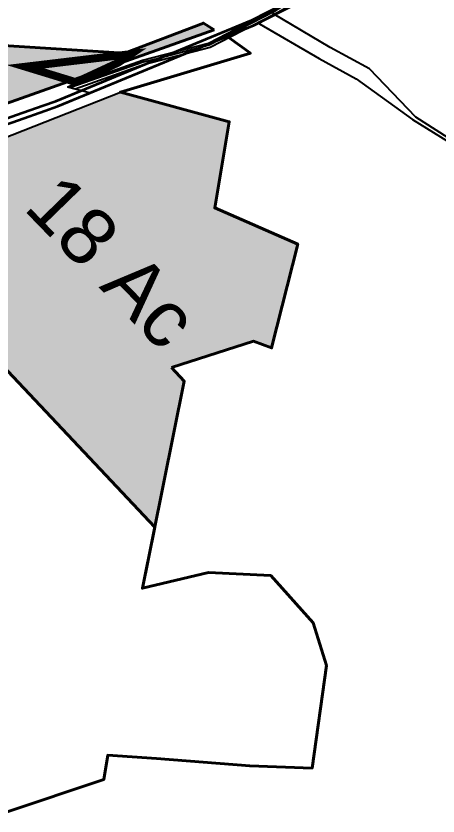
# Model space of a CAD drawing. Header units: metres. Extents: x 201400 to 215600, y 173235 to 1738400.
# Drawn here: x 209738 to 210113, y 1732812 to 1733523 of the extents above; entities that cross this region are included whole.
import ezdxf

# ---------------------------------------------------------------- set-up
doc = ezdxf.new("R2010")
doc.units = ezdxf.units.M
doc.layers.add('250Acres', color=7, linetype='Continuous', lineweight=25)
doc.layers.add('PROJECT BOUNDARY', color=10, linetype='Continuous', lineweight=40)
for name, color, linetype in [('B.T. ROAD', 7, 'Continuous'), ('Ls', 170, 'Continuous'), ('road', 10, 'Continuous')]:
    doc.layers.add(name, color=color, linetype=linetype)
doc.layers.add('STREAM', color=7, linetype='Continuous', lineweight=0, true_color=0x3dcfff)
doc.styles.get("Standard").update_dxf_attribs({"font": 'arial.ttf', "height": 50})

msp = doc.modelspace()

# ---------------------------------------------------------------- hatches: boundary and pattern name
at = {"true_color": 0xd7ecd5}
h = msp.add_hatch(color=254, dxfattribs=at)
h.dxf.hatch_style = 1
h.paths.add_polyline_path([(209913.68, 1733510.63), (209904.17, 1733516.52), (209834.12, 1733489.74), (209656.06, 1733501.04), (209665.87, 1733531.95), (209583.84, 1733507), (209488.08, 1733531.93), (209343.03, 1733460.71), (209405.82, 1733330.81), (209407.24, 1733331.29), (209459.85, 1733349.92), (209512.67, 1733368.62), (209540.78, 1733378.58), (209565.77, 1733387.43)])
h = msp.add_hatch(color=254, dxfattribs=at)
h.dxf.hatch_style = 1
h.paths.add_polyline_path([(209914.29, 1733352.39), (209927.16, 1733428.93), (209830.5, 1733455.23), (209696.24, 1733402.4), (209669.17, 1733391.38), (209584.52, 1733361.66), (209860.91, 1733068.83), (209887.22, 1733198.55), (209875.9, 1733210.63), (209948.62, 1733233.96), (209964.81, 1733228.17), (209988.01, 1733320.28)])

# ---------------------------------------------------------------- linework, layer by layer
msp.add_line((209783.35, 1733460.05), (209803.89, 1733454.62))
msp.add_lwpolyline([(209913.68, 1733510.63), (209565.77, 1733387.43), (209540.78, 1733378.58), (209512.67, 1733368.62), (209459.85, 1733349.92), (209407.24, 1733331.29), (209294.35, 1733293.02), (209197.29, 1733262.76), (209143.24, 1733246.56), (209098.01, 1733232.99), (209077.48, 1733226.83), (209056.96, 1733220.68), (209036.84, 1733214.65), (208816.26, 1733127.23)])
at = {"color": 5, "flags": 128}
msp.add_lwpolyline([(209696.24, 1733402.4), (209830.5, 1733455.23)], dxfattribs=at)
at = {"layer": '250Acres', "color": 5, "lineweight": 40, "flags": 128}
msp.add_lwpolyline([(209913.68, 1733510.63), (209904.17, 1733516.52), (209834.12, 1733489.74), (209656.06, 1733501.04), (209665.87, 1733531.95), (209583.84, 1733507), (209488.08, 1733531.93), (209343.03, 1733460.71), (209405.82, 1733330.81), (209407.24, 1733331.29), (209459.85, 1733349.92), (209512.67, 1733368.62), (209540.78, 1733378.58), (209565.77, 1733387.43)], close=True, dxfattribs=at)
for points in [[(209875.9, 1733210.63), (209948.62, 1733233.96), (209964.81, 1733228.17), (209988.01, 1733320.28), (209914.29, 1733352.39), (209927.16, 1733428.93), (209830.5, 1733455.23), (209945.97, 1733489.8), (209926.98, 1733503.57)], [(208902.75, 1733130.96), (209046.28, 1733186.13), (209340.66, 1733275.9), (209383.62, 1733291.07), (209467.45, 1733320.59), (209482.61, 1733325.89), (209584.52, 1733361.66), (209860.91, 1733068.83), (209849.94, 1733014.74), (209908.66, 1733028.58), (209964.13, 1733025.89), (210001.66, 1732983.96), (210013.57, 1732946.25), (210000.77, 1732855.04), (209945.33, 1732857.01), (209862.42, 1732863.63), (209819.24, 1732866.35), (209815.74, 1732844.95), (209812.2, 1732843.77), (209650.66, 1732789.87)], [(209875.9, 1733210.63), (209887.22, 1733198.55), (209849.94, 1733014.74), (209908.66, 1733028.58), (209964.13, 1733025.89), (210001.66, 1732983.96), (210013.57, 1732946.25), (210000.77, 1732855.04), (209945.33, 1732857.01), (209862.42, 1732863.63), (209819.24, 1732866.35), (209815.74, 1732844.95), (209812.2, 1732843.77), (209650.66, 1732789.87), (209637.74, 1732785.56), (209485.74, 1732748.84), (209471.19, 1732743.9), (209470, 1732743.5), (208874.55, 1732743.07)]]:
    msp.add_lwpolyline(points, dxfattribs=at)
at = {"layer": 'B.T. ROAD', "linetype": 'Continuous', "elevation": 309.48}
for points in [[(209803.89, 1733454.62), (209949.35, 1733514.61), (210094.34, 1733588.88), (210203.42, 1733659.88), (210298.16, 1733743.63), (210341.4, 1733781.8), (210375.78, 1733798.49), (210472.37, 1733812.34), (210586.83, 1733828.52), (210727.07, 1733846.2), (210804, 1733851.93), (210917.06, 1733839.21), (211005.11, 1733825.06), (211105.13, 1733802.36), (211131.94, 1733789.74), (211159.52, 1733780.8), (211182.4, 1733777.74), (211223.08, 1733797.4), (211275.5, 1733830.77), (211682.54, 1734037.94), (211978.16, 1734193.79), (212105.32, 1734260.16), (212144.53, 1734284.01), (212149.91, 1734290.06)], [(209796.06, 1733456.8), (209947.25, 1733519.16), (210091.83, 1733593.21), (210200.39, 1733663.87), (210294.84, 1733747.37), (210338.6, 1733786), (210374.3, 1733803.33), (210471.67, 1733817.29), (210586.17, 1733833.48), (210726.57, 1733851.18), (210804.1, 1733856.95), (210917.74, 1733844.16)]]:
    msp.add_lwpolyline(points, dxfattribs=at)
at = {"layer": 'B.T. ROAD', "linetype": 'Continuous', "lineweight": 35, "elevation": 309.48}
for points in [[(208982.6, 1733180.7), (209040.99, 1733202.84), (209293.56, 1733278.58), (209314.57, 1733285.29), (209348.58, 1733297.11), (209383.91, 1733309.78), (209533.18, 1733362.36), (209591.51, 1733382.41), (209631.19, 1733396.73), (209665.07, 1733409.05), (209707.06, 1733424.36), (209725.54, 1733430.76), (209738.08, 1733435.13), (209761.68, 1733443.36), (209773.11, 1733447.34), (209947.25, 1733519.16), (210091.83, 1733593.21)], [(208982.6, 1733180.7), (209040.99, 1733202.84), (209293.56, 1733278.58), (209314.57, 1733285.29), (209348.58, 1733297.11), (209383.91, 1733309.78), (209533.18, 1733362.36), (209591.51, 1733382.41), (209631.19, 1733396.73), (209665.07, 1733409.05), (209707.06, 1733424.36), (209725.54, 1733430.76), (209738.08, 1733435.13), (209761.68, 1733443.36), (209773.11, 1733447.34), (209947.25, 1733519.16), (210091.83, 1733593.21)], [(208984.42, 1733176.05), (209042.6, 1733198.1), (209295.04, 1733273.8), (209316.16, 1733280.55), (209350.24, 1733292.4), (209385.58, 1733305.07), (209534.82, 1733357.64), (209593.17, 1733377.7), (209632.9, 1733392.03), (209666.78, 1733404.35), (209708.74, 1733419.64), (209727.18, 1733426.04), (209739.73, 1733430.41), (209763.32, 1733438.64), (209774.89, 1733442.66), (209949.35, 1733514.61), (210094.34, 1733588.88)], [(208984.42, 1733176.05), (209042.6, 1733198.1), (209295.04, 1733273.8), (209316.16, 1733280.55), (209350.24, 1733292.4), (209385.58, 1733305.07), (209534.82, 1733357.64), (209593.17, 1733377.7), (209632.9, 1733392.03), (209666.78, 1733404.35), (209708.74, 1733419.64), (209727.18, 1733426.04), (209739.73, 1733430.41), (209763.32, 1733438.64), (209774.89, 1733442.66), (209949.35, 1733514.61), (210094.34, 1733588.88)]]:
    msp.add_lwpolyline(points, dxfattribs=at)
at = {"layer": 'Ls', "color": 2, "elevation": -313.9}
msp.add_lwpolyline([(210848.31, 1733857.35), (210835.58, 1733857.73), (210804.13, 1733857.3), (210766.84, 1733855.14), (210684.97, 1733845.92), (210630.93, 1733835.5), (210521.18, 1733820.98), (210441.39, 1733811.69), (210381.58, 1733804.35), (210370.59, 1733800.03), (210356.91, 1733790.52), (210201.25, 1733676.86), (209966.15, 1733526.32), (209909.47, 1733496.91), (209864.33, 1733485.2), (209850.51, 1733481.8), (209786.38, 1733459.25)], dxfattribs=at)
at = {"layer": 'PROJECT BOUNDARY', "const_width": 7}
msp.add_lwpolyline([(209745.93, 1733477.8), (209839.84, 1733489.04), (209828.45, 1733481.36), (209791.03, 1733464.03), (209745.93, 1733477.8)], dxfattribs=at)
msp.add_lwpolyline([(209745.93, 1733477.8), (209839.84, 1733489.04), (209828.45, 1733481.36), (209791.03, 1733464.03), (209745.93, 1733477.8)], dxfattribs=at)
at = {"layer": 'road', "color": 7}
for points in [[(209783.35, 1733460.05), (209849.93, 1733483.71), (209908.75, 1733498.79), (209965.21, 1733528.08), (210083.88, 1733592.9), (210357.89, 1733793.66), (210369.61, 1733801.78), (210380.04, 1733806.33), (210414.52, 1733811.45), (210441.18, 1733813.67), (210630.59, 1733837.48), (210656.95, 1733843.19), (210684.68, 1733847.9), (210712.77, 1733851.44), (210766.64, 1733857.13), (210775.29, 1733857.88), (210804.05, 1733859.3), (210823.18, 1733859.82), (210835.62, 1733859.73), (210848.5, 1733859.35)], [(209790.2, 1733458.24), (209851.1, 1733479.88), (209910.19, 1733495.03), (209967.09, 1733524.55), (210086.03, 1733589.52), (210360.21, 1733790.4), (210371.57, 1733798.27), (210381.16, 1733802.45), (210414.98, 1733807.48), (210441.6, 1733809.69), (210631.26, 1733833.53), (210657.71, 1733839.26), (210685.27, 1733843.94), (210713.23, 1733847.46), (210767.03, 1733853.15), (210775.56, 1733853.89), (210804.2, 1733855.3), (210823.22, 1733855.82), (210835.55, 1733855.73), (210848.12, 1733855.35)]]:
    msp.add_lwpolyline(points, dxfattribs=at)
at = {"layer": 'STREAM'}
for points, elevation in [([(210857, 1733633), (210701, 1733590), (210650, 1733497.9), (210559, 1733421), (210487.05, 1733376.91), (210423, 1733358), (210402, 1733352), (210349, 1733369), (210311, 1733378), (210201.52, 1733389.06), (210166, 1733397), (210140, 1733403), (210093, 1733433), (210052, 1733476), (210017, 1733495), (209966, 1733525)], 267.41), ([(209954, 1733516), (210007, 1733485), (210040, 1733467), (210090, 1733431), (210140, 1733400), (210165, 1733395), (210201.46, 1733386.41), (210308, 1733363), (210345, 1733359.9), (210401, 1733342), (210435, 1733339), (210494.04, 1733365.91), (210564, 1733414), (210646, 1733474), (210656, 1733497), (210705.9, 1733584.32), (210852, 1733626)], 283.3)]:
    msp.add_lwpolyline(points, dxfattribs=dict(at, elevation=elevation))
at = {"layer": 'STREAM', "linetype": 'Continuous', "lineweight": 25}
for points, elevation in [([(210857, 1733633), (210701, 1733590), (210650, 1733497.9), (210559, 1733421), (210487.05, 1733376.91), (210423, 1733358), (210402, 1733352), (210349, 1733369), (210311, 1733378), (210201.52, 1733389.06), (210166, 1733397), (210140, 1733403), (210093, 1733433), (210052, 1733476), (210017, 1733495), (209966, 1733525)], 267.41), ([(210857, 1733633), (210701, 1733590), (210650, 1733497.9), (210559, 1733421), (210487.05, 1733376.91), (210423, 1733358), (210402, 1733352), (210349, 1733369), (210311, 1733378), (210201.52, 1733389.06), (210166, 1733397), (210140, 1733403), (210093, 1733433), (210052, 1733476), (210017, 1733495), (209966, 1733525)], 267.41), ([(209954, 1733516), (210007, 1733485), (210040, 1733467), (210090, 1733431), (210140, 1733400), (210165, 1733395), (210201.46, 1733386.41), (210308, 1733363), (210345, 1733359.9), (210401, 1733342), (210435, 1733339), (210494.04, 1733365.91), (210564, 1733414), (210646, 1733474), (210656, 1733497), (210705.9, 1733584.32), (210852, 1733626)], 283.3), ([(209954, 1733516), (210007, 1733485), (210040, 1733467), (210090, 1733431), (210140, 1733400), (210165, 1733395), (210201.46, 1733386.41), (210308, 1733363), (210345, 1733359.9), (210401, 1733342), (210435, 1733339), (210494.04, 1733365.91), (210564, 1733414), (210646, 1733474), (210656, 1733497), (210705.9, 1733584.32), (210852, 1733626)], 283.3)]:
    msp.add_lwpolyline(points, dxfattribs=dict(at, elevation=elevation))

# ---------------------------------------------------------------- texts
at = {"layer": '250Acres', "linetype": 'Continuous', "lineweight": 40, "ltscale": 50}
msp.add_text('18 Ac', height=50, rotation=314.16821, dxfattribs=at).set_placement((209743.23, 1733351.76))

doc.saveas('drawing.dxf')
